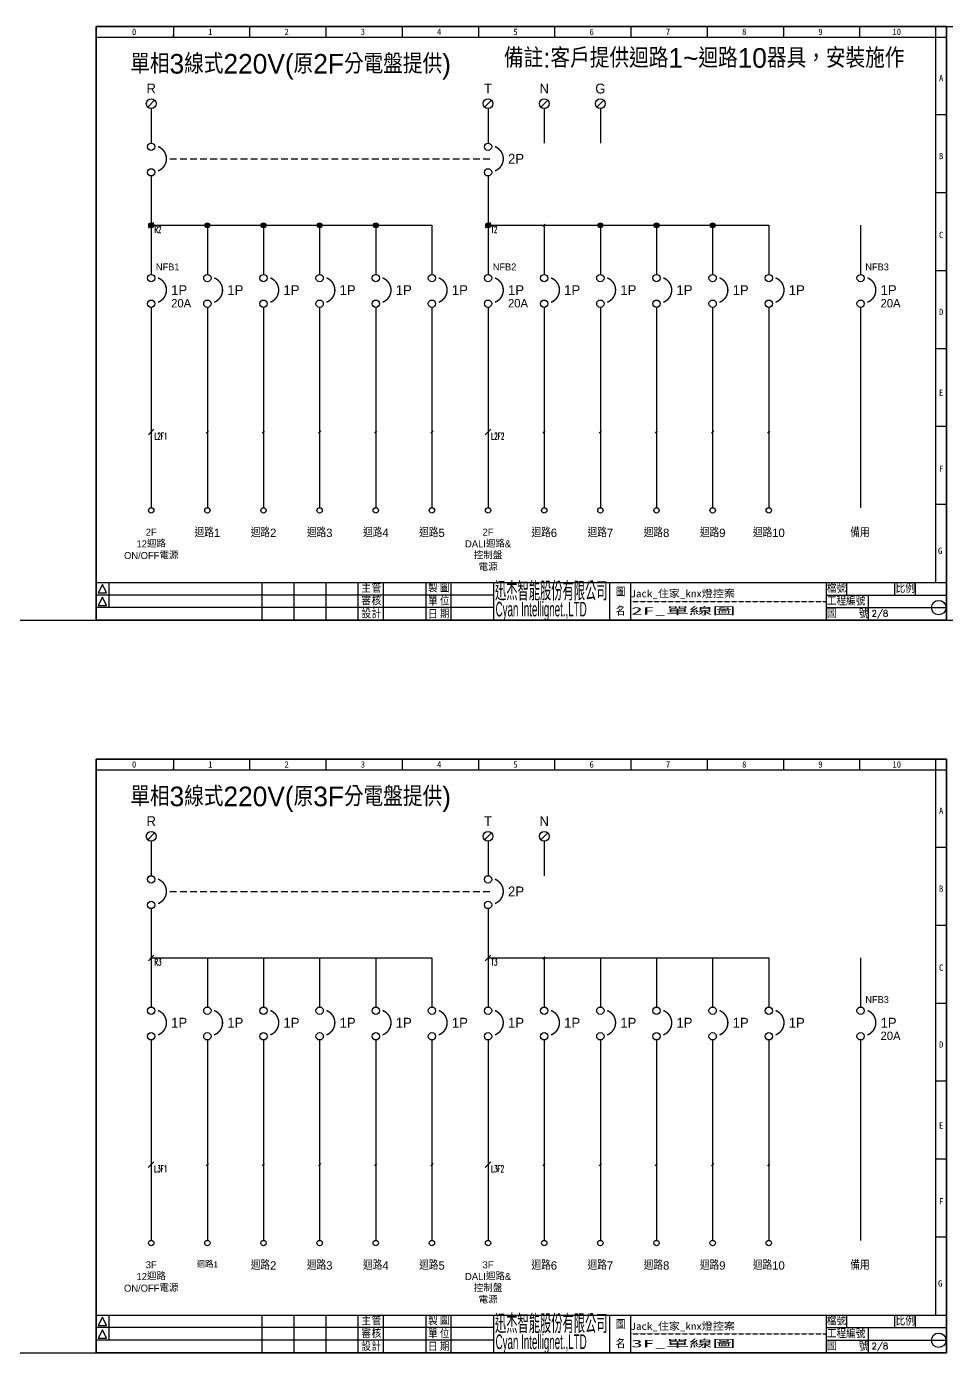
# Model space of a CAD drawing. Header units: millimetres. Extents: x 21506 to 58194, y 6783 to 13041.
# Drawn here: x 25842 to 30178, y 6783 to 13041 of the extents above; entities that cross this region are included whole.
import ezdxf
from ezdxf.enums import TextEntityAlignment as Align

# ---------------------------------------------------------------- set-up
doc = ezdxf.new("R2010")
doc.units = ezdxf.units.MM
doc.linetypes.add('DASH1', pattern=[1.5, 1, -0.5])
doc.linetypes.add('HIDDEN', pattern=[9.525, 6.35, -3.175])
for name, color, linetype in [('075KW40IMRV50U03AFO80B4B5', 7, 'Continuous'), ('5', 5, 'Continuous'), ('AHU新增', 7, 'Continuous'), ('DIM', 2, 'Continuous'), ('TEXT', 11, 'Continuous')]:
    doc.layers.add(name, color=color, linetype=linetype)
doc.styles.add('chineset', font='ds1.shx', dxfattribs={"bigfont": 'chineset.shx'})
doc.styles.add('LMP', font='COMPLEX', dxfattribs={"bigfont": 'LFP'})
doc.styles.get("Standard").update_dxf_attribs({"font": ''})
doc.styles.add('T2', font='simplex', dxfattribs={"bigfont": 'stsl'})
doc.styles.get('Standard').set_extended_font_data('MingLiU')
doc.dimstyles.new('ISO-25', dxfattribs={"dimtxt": 2.5, "dimasz": 2.5, "dimexe": 1.25, "dimexo": 0.625, "dimtad": 1, "dimtxsty": 'Standard', "dimcen": 2.5, "dimadec": 0, "dimazin": 0, "dimtfac": 1, "dimtmove": 0, "dimatfit": 3, "dimfxl": 1, "dimarcsym": 0})

# ---------------------------------------------------------------- blocks, each defined once
blk = doc.blocks.new('A$C547D4C11')
at = {"layer": 'AHU新增'}
h = blk.add_hatch(color=256, dxfattribs=at)
h.dxf.hatch_style = 1
h.paths.add_polyline_path([(6.9, 0, 1), (-6.9, 0, 1)])
blk.add_circle((0, 0), 6.9, dxfattribs=at)
blk = doc.blocks.new('*D52')
at = {"color": 0, "lineweight": -2}
for p, q in [((30178.5, 13041), (30488.4, 13041)), ((30487.1, 13038.5), (30487.1, 10243.5)), ((30178.5, 10241), (30488.4, 10241))]:
    blk.add_line(p, q, dxfattribs=at)
at = {"color": 0}
for points in [[(30487.5, 13038.5), (30486.7, 13038.5), (30487.1, 13041)], [(30486.7, 10243.5), (30487.5, 10243.5), (30487.1, 10241)]]:
    blk.add_solid(points, dxfattribs=at)
at = {"layer": 'Defpoints', "color": 0}
for p in [(30177.9, 13041), (30177.9, 10241), (30487.1, 10241)]:
    blk.add_point(p, dxfattribs=at)
at = {"color": 0, "insert": (30485.1, 11641), "char_height": 2.5, "attachment_point": 5, "rotation": 90}
blk.add_mtext('2800', dxfattribs=at)

msp = doc.modelspace()

# ---------------------------------------------------------------- linework, layer by layer
at = {"color": 7}
for p, q in [((30177.913, 13041.007), (26169.487, 13041.006)), ((26169.487, 13041.006), (26169.487, 10241.003)), ((26533.937, 13041.006), (26533.937, 12991.361)), ((26893.37, 13041.006), (26893.37, 12991.361)), ((27252.803, 13041.006), (27252.803, 12991.361)), ((27612.236, 13041.006), (27612.236, 12991.361)), ((27971.669, 13041.006), (27971.669, 12991.361)), ((28331.102, 13041.006), (28331.102, 12991.361)), ((28690.535, 13041.007), (28690.535, 12991.361)), ((29049.968, 13041.007), (29049.968, 12991.361)), ((29409.401, 13041.007), (29409.401, 12991.361)), ((29768.834, 13041.007), (29768.834, 12991.361)), ((30128.268, 10419.727), (30128.267, 13041.007)), ((30177.913, 13041.007), (30177.913, 10241.003)), ((26169.487, 12991.361), (30177.913, 12991.361)), ((26533.937, 12991.361), (26533.937, 13001.29)), ((30177.913, 12623.985), (30128.267, 12623.985)), ((30177.913, 12256.609), (30128.267, 12256.609)), ((30177.913, 11889.232), (30128.267, 11889.232)), ((30177.913, 11521.856), (30128.267, 11521.856)), ((30177.913, 11154.48), (30128.267, 11154.48)), ((30177.913, 10787.103), (30128.267, 10787.103)), ((26169.487, 10419.726), (30177.913, 10419.727)), ((26229.062, 10419.726), (26229.062, 10300.577)), ((26950.889, 10419.727), (26950.889, 10241.003)), ((27101.921, 10419.727), (27101.921, 10241.003)), ((27252.952, 10419.727), (27252.952, 10241.003)), ((27403.983, 10419.727), (27403.983, 10241.003)), ((27522.894, 10419.727), (27522.894, 10241.003)), ((27723.571, 10419.727), (27723.571, 10241.003)), ((27842.482, 10419.727), (27842.482, 10241.003)), ((28043.159, 10419.727), (28043.159, 10241.003)), ((28589.259, 10419.727), (28589.259, 10241.003)), ((28688.549, 10419.727), (28688.549, 10241.003)), ((29610.371, 10419.727), (29610.371, 10241.003)), ((29706.946, 10419.727), (29706.946, 10360.152)), ((29934.234, 10360.152), (29934.234, 10419.727)), ((30030.809, 10419.727), (30030.809, 10360.152)), ((28043.159, 10360.152), (26169.487, 10360.152)), ((29610.371, 10360.152), (30177.913, 10360.152)), ((29808.953, 10360.152), (29808.953, 10241.003)), ((28043.159, 10300.578), (26169.487, 10300.577)), ((29610.371, 10300.578), (30177.913, 10300.578)), ((26169.487, 10241.003), (30177.913, 10241.003)), ((28043.159, 10241.003), (28070.464, 10241.003)), ((30177.913, 9586.032), (26169.487, 9586.031)), ((26169.487, 9586.031), (26169.487, 6786.028)), ((26533.937, 9586.031), (26533.937, 9536.386)), ((26893.37, 9586.031), (26893.37, 9536.386)), ((27252.803, 9586.031), (27252.803, 9536.386)), ((27612.236, 9586.031), (27612.236, 9536.386)), ((27971.669, 9586.032), (27971.669, 9536.386)), ((28331.102, 9586.032), (28331.102, 9536.386)), ((28690.535, 9586.032), (28690.535, 9536.386)), ((29049.968, 9586.032), (29049.968, 9536.386)), ((29409.401, 9586.032), (29409.401, 9536.386)), ((29768.834, 9586.032), (29768.834, 9536.386)), ((30128.268, 6964.752), (30128.268, 9586.032)), ((30177.913, 9586.032), (30177.913, 6786.028)), ((26169.487, 9536.386), (30177.913, 9536.386)), ((26533.937, 9536.386), (26533.937, 9546.315)), ((30177.913, 9169.01), (30128.268, 9169.01)), ((30177.913, 8801.634), (30128.268, 8801.634)), ((30177.913, 8434.257), (30128.268, 8434.257)), ((30177.913, 8066.881), (30128.268, 8066.881)), ((30177.913, 7699.505), (30128.268, 7699.505)), ((30177.913, 7332.128), (30128.268, 7332.128)), ((26169.487, 6964.752), (30177.913, 6964.752)), ((26229.062, 6964.752), (26229.062, 6845.602)), ((26950.89, 6964.752), (26950.89, 6786.028)), ((27101.921, 6964.752), (27101.921, 6786.028)), ((27252.952, 6964.752), (27252.952, 6786.028)), ((27403.984, 6964.752), (27403.984, 6786.028)), ((27522.894, 6964.752), (27522.894, 6786.028)), ((27723.571, 6964.752), (27723.571, 6786.028)), ((27842.482, 6964.752), (27842.482, 6786.028)), ((28043.159, 6964.752), (28043.159, 6786.028)), ((28589.259, 6964.752), (28589.259, 6786.028)), ((28688.55, 6964.752), (28688.55, 6786.028)), ((29610.372, 6964.752), (29610.372, 6786.028)), ((29706.946, 6964.752), (29706.946, 6905.177)), ((29934.235, 6905.177), (29934.235, 6964.752)), ((30030.809, 6964.752), (30030.809, 6905.177)), ((28043.159, 6905.177), (26169.487, 6905.177)), ((29610.372, 6905.177), (30177.913, 6905.177)), ((29808.953, 6905.177), (29808.953, 6786.028)), ((28043.159, 6845.603), (26169.487, 6845.602)), ((29610.372, 6845.603), (30177.913, 6845.603)), ((26169.487, 6786.028), (30177.913, 6786.028)), ((28043.159, 6786.028), (28070.464, 6786.028))]:
    msp.add_line(p, q, dxfattribs=at)
for p, q in [((26169.487, 13041.006), (30177.913, 13041.006)), ((26169.487, 10241.003), (26169.487, 13041.006)), ((30177.913, 13041.006), (30177.913, 10241.003)), ((30177.913, 10241.003), (30177.913, 13041.006)), ((26429.573, 12335.283), (26429.573, 11872.171)), ((26429.573, 12335.283), (26429.573, 12103.727)), ((28017.383, 12335.283), (28017.383, 12103.727)), ((26429.573, 12103.727), (26694.208, 12103.727)), ((26694.208, 12103.727), (26958.843, 12103.727)), ((26958.843, 12103.727), (27223.478, 12103.727)), ((27223.478, 12103.727), (27488.113, 12103.727)), ((27488.113, 12103.727), (27752.748, 12103.727)), ((28017.383, 12103.727), (28282.018, 12103.727)), ((28282.018, 12103.727), (28546.653, 12103.727)), ((28546.653, 12103.727), (28811.288, 12103.727)), ((28811.288, 12103.727), (29075.923, 12103.727)), ((29075.923, 12103.727), (29340.558, 12103.727)), ((25514.515, 10241.002), (26169.487, 10241.003)), ((30177.913, 10241.003), (26169.487, 10241.003)), ((30177.913, 10241.003), (30832.885, 10241.003)), ((26169.487, 9586.031), (30177.913, 9586.031)), ((26169.487, 6786.028), (26169.487, 9586.031)), ((30177.913, 9586.031), (30177.913, 6786.028)), ((30177.913, 6786.028), (30177.913, 9586.031)), ((26429.574, 8880.308), (26429.574, 8417.196)), ((26429.574, 8880.308), (26429.574, 8648.752)), ((28017.384, 8880.308), (28017.384, 8648.752)), ((26429.574, 8648.752), (26694.209, 8648.752)), ((26694.209, 8648.752), (26958.844, 8648.752)), ((26958.844, 8648.752), (27223.479, 8648.752)), ((27223.479, 8648.752), (27488.114, 8648.752)), ((27488.114, 8648.752), (27752.749, 8648.752)), ((28017.384, 8648.752), (28282.019, 8648.752)), ((28282.019, 8648.752), (28546.654, 8648.752)), ((28546.654, 8648.752), (28811.289, 8648.752)), ((28811.289, 8648.752), (29075.923, 8648.752)), ((29075.923, 8648.752), (29340.558, 8648.752)), ((25514.516, 6786.027), (26169.487, 6786.028)), ((30177.913, 6786.028), (26169.487, 6786.028))]:
    msp.add_line(p, q)
at = {"linetype": 'HIDDEN', "ltscale": 5}
for p, q in [((26517.711, 12417.545), (28027.257, 12417.545)), ((26517.711, 8962.57), (28027.257, 8962.57))]:
    msp.add_line(p, q, dxfattribs=at)
at = {"color": 7, "linetype": 'DASH1'}
for p, q in [((28688.549, 10330.365), (29610.371, 10330.365)), ((28688.55, 6875.39), (29610.372, 6875.39))]:
    msp.add_line(p, q, dxfattribs=at)
at = {"color": 7}
for points in [[(26179.416, 10370.081), (26219.133, 10370.081), (26199.274, 10409.797)], [(26179.416, 10310.506), (26219.133, 10310.506), (26199.274, 10350.223)], [(26179.416, 6915.106), (26219.133, 6915.106), (26199.275, 6954.822)], [(26179.416, 6855.532), (26219.133, 6855.532), (26199.275, 6895.248)]]:
    msp.add_lwpolyline(points, close=True, dxfattribs=at)
for centre in [(26429.573, 10759.18), (26694.208, 10759.18), (26958.843, 10759.18), (27223.478, 10759.18), (27488.113, 10759.18), (27752.748, 10759.18), (28017.383, 10759.18), (28282.018, 10759.18), (28546.653, 10759.18), (28811.288, 10759.18), (29075.923, 10759.18), (29340.558, 10759.18), (26429.574, 7304.205), (26694.209, 7304.205), (26958.844, 7304.205), (27223.479, 7304.205), (27488.114, 7304.205), (27752.749, 7304.205), (28017.384, 7304.205), (28282.019, 7304.205), (28546.654, 7304.205), (28811.289, 7304.205), (29075.923, 7304.205), (29340.558, 7304.205)]:
    msp.add_circle(centre, 12.653)
at = {"layer": '075KW40IMRV50U03AFO80B4B5', "color": 0}
for centre in [(30141.525, 10300.578), (30141.526, 6845.603)]:
    msp.add_circle(centre, 34.075, dxfattribs=at)
at = {"layer": 'AHU新增'}
for p, q in [((26694.208, 12103.727), (26694.208, 11872.171)), ((26958.843, 12103.727), (26958.843, 11872.171)), ((27223.478, 12103.727), (27223.478, 11872.171)), ((27488.113, 12103.727), (27488.113, 11872.171)), ((27752.748, 12103.727), (27752.748, 11872.171)), ((28017.383, 12103.727), (28017.383, 11872.171)), ((28282.018, 12103.727), (28282.018, 11872.171)), ((28546.653, 12103.727), (28546.653, 11872.171)), ((28811.288, 12103.727), (28811.288, 11872.171)), ((29075.923, 12103.727), (29075.923, 11872.171)), ((29340.558, 12103.727), (29340.558, 11872.171)), ((29773.365, 12103.727), (29773.365, 11872.171)), ((26694.208, 11716.82), (26694.208, 10771.833)), ((26958.843, 11716.82), (26958.843, 10771.833)), ((27223.478, 11716.82), (27223.478, 10771.833)), ((27488.113, 11716.82), (27488.113, 10771.833)), ((27752.748, 11716.82), (27752.748, 10771.833)), ((28017.383, 11716.82), (28017.383, 10771.833)), ((28546.653, 11716.82), (28546.653, 10771.833)), ((28811.288, 11716.82), (28811.288, 10771.833)), ((29075.923, 11716.82), (29075.923, 10771.833)), ((29340.558, 11716.82), (29340.558, 10771.833)), ((29773.365, 11716.82), (29773.365, 10771.833)), ((26694.209, 8648.752), (26694.209, 8417.196)), ((26958.844, 8648.752), (26958.844, 8417.196)), ((27223.479, 8648.752), (27223.479, 8417.196)), ((27488.114, 8648.752), (27488.114, 8417.196)), ((27752.749, 8648.752), (27752.749, 8417.196)), ((28017.384, 8648.752), (28017.384, 8417.196)), ((28282.019, 8648.752), (28282.019, 8417.196)), ((28546.654, 8648.752), (28546.654, 8417.196)), ((28811.289, 8648.752), (28811.289, 8417.196)), ((29075.923, 8648.752), (29075.923, 8417.196)), ((29340.558, 8648.752), (29340.558, 8417.196)), ((29773.366, 8648.752), (29773.366, 8417.196)), ((26694.209, 8261.845), (26694.209, 7316.858)), ((26958.844, 8261.845), (26958.844, 7316.858)), ((27223.479, 8261.845), (27223.479, 7316.858)), ((27488.114, 8261.845), (27488.114, 7316.858)), ((27752.749, 8261.845), (27752.749, 7316.858)), ((28017.384, 8261.845), (28017.384, 7316.858)), ((28546.654, 8261.845), (28546.654, 7316.858)), ((28811.289, 8261.845), (28811.289, 7316.858)), ((29075.923, 8261.845), (29075.923, 7316.858)), ((29340.558, 8261.845), (29340.558, 7316.858)), ((29773.366, 8261.845), (29773.366, 7316.858))]:
    msp.add_line(p, q, dxfattribs=at)
at = {"layer": 'DIM', "color": 0}
for p, q in [((26445.84, 12693.825), (26413.307, 12661.292)), ((28033.65, 12693.825), (28001.117, 12661.292)), ((28298.285, 12693.825), (28265.752, 12661.292)), ((28562.92, 12693.825), (28530.387, 12661.292)), ((26445.84, 9238.85), (26413.307, 9206.317)), ((28033.65, 9238.85), (28001.117, 9206.317)), ((28298.285, 9238.85), (28265.752, 9206.317))]:
    msp.add_line(p, q, dxfattribs=at)
for centre in [(26429.573, 12677.559), (28017.383, 12677.559), (28282.018, 12677.559), (28546.653, 12677.559), (26429.574, 9222.584), (28017.384, 9222.584), (28282.019, 9222.584)]:
    msp.add_circle(centre, 23.004, dxfattribs=at)
at = {"layer": 'TEXT', "color": 0}
for p, q in [((26429.573, 12654.554), (26429.573, 12491.522)), ((28017.383, 12654.554), (28017.383, 12491.522)), ((28282.018, 12654.554), (28282.018, 12491.522)), ((28546.653, 12654.554), (28546.653, 12491.522)), ((26424.421, 12098.575), (26434.81, 12108.963)), ((28012.231, 12098.575), (28022.62, 12108.963)), ((28276.866, 12098.575), (28287.255, 12108.963)), ((26429.573, 11716.82), (26429.573, 10771.833)), ((28282.018, 11716.82), (28282.018, 10771.833)), ((26424.421, 11123.441), (26434.81, 11133.829)), ((26689.056, 11123.441), (26699.445, 11133.829)), ((26953.691, 11123.441), (26964.08, 11133.829)), ((27218.326, 11123.441), (27228.715, 11133.829)), ((27482.961, 11123.441), (27493.35, 11133.829)), ((27747.596, 11123.441), (27757.985, 11133.829)), ((28012.231, 11123.441), (28022.62, 11133.829)), ((28276.866, 11123.441), (28287.255, 11133.829)), ((28541.501, 11123.441), (28551.89, 11133.829)), ((28806.136, 11123.441), (28816.525, 11133.829)), ((29070.771, 11123.441), (29081.159, 11133.829)), ((29335.406, 11123.441), (29345.794, 11133.829)), ((26429.574, 9199.579), (26429.574, 9036.547)), ((28017.384, 9199.579), (28017.384, 9036.547)), ((28282.019, 9199.579), (28282.019, 9036.547)), ((26424.422, 8643.6), (26434.81, 8653.988)), ((28012.232, 8643.6), (28022.62, 8653.988)), ((28276.866, 8643.6), (28287.255, 8653.988)), ((26429.574, 8261.845), (26429.574, 7316.858)), ((28282.019, 8261.845), (28282.019, 7316.858)), ((26424.422, 7668.466), (26434.81, 7678.854)), ((26689.057, 7668.466), (26699.445, 7678.854)), ((26953.692, 7668.466), (26964.08, 7678.854)), ((27218.327, 7668.466), (27228.715, 7678.854)), ((27482.962, 7668.466), (27493.35, 7678.854)), ((27747.597, 7668.466), (27757.985, 7678.854)), ((28012.232, 7668.466), (28022.62, 7678.854)), ((28276.866, 7668.466), (28287.255, 7678.854)), ((28541.501, 7668.466), (28551.89, 7678.854)), ((28806.136, 7668.466), (28816.525, 7678.854)), ((29070.771, 7668.466), (29081.16, 7678.854)), ((29335.406, 7668.466), (29345.795, 7678.854))]:
    msp.add_line(p, q, dxfattribs=at)
at = {"layer": 'TEXT'}
for p, q in [((26442.648, 12116.802), (26416.491, 12090.645)), ((28030.458, 12116.802), (28004.301, 12090.645)), ((26442.648, 11141.668), (26416.491, 11115.511)), ((28030.458, 11141.668), (28004.301, 11115.511)), ((26442.648, 8661.827), (26416.492, 8635.67)), ((28030.458, 8661.827), (28004.301, 8635.67)), ((26441.962, 7686.711), (26415.805, 7660.554)), ((28029.774, 7686.711), (28003.617, 7660.554))]:
    msp.add_line(p, q, dxfattribs=at)
at = {"layer": 'TEXT', "color": 0, "const_width": 6.571}
for points in [[(26461.663, 12359.971, 0.68599434), (26461.663, 12475.118, 0.68599434)], [(28049.473, 12359.971, 0.68599434), (28049.473, 12475.118, 0.68599434)], [(26461.663, 11740.621, 0.68599434), (26461.663, 11855.768, 0.68599434)], [(26726.298, 11740.621, 0.68599434), (26726.298, 11855.768, 0.68599434)], [(26990.933, 11740.621, 0.68599434), (26990.933, 11855.768, 0.68599434)], [(27255.568, 11740.621, 0.68599434), (27255.568, 11855.768, 0.68599434)], [(27520.203, 11740.621, 0.68599434), (27520.203, 11855.768, 0.68599434)], [(27784.838, 11740.621, 0.68599434), (27784.838, 11855.768, 0.68599434)], [(28049.473, 11740.621, 0.68599434), (28049.473, 11855.768, 0.68599434)], [(28314.108, 11740.621, 0.68599434), (28314.108, 11855.768, 0.68599434)], [(28578.743, 11740.621, 0.68599434), (28578.743, 11855.768, 0.68599434)], [(28843.378, 11740.621, 0.68599434), (28843.378, 11855.768, 0.68599434)], [(29108.013, 11740.621, 0.68599434), (29108.013, 11855.768, 0.68599434)], [(29372.648, 11740.621, 0.68599434), (29372.648, 11855.768, 0.68599434)], [(29805.455, 11740.621, 0.68599434), (29805.455, 11855.768, 0.68599434)], [(26461.664, 8904.996, 0.68599434), (26461.664, 9020.143, 0.68599434)], [(28049.473, 8904.996, 0.68599434), (28049.473, 9020.143, 0.68599434)], [(26461.664, 8285.646, 0.68599434), (26461.664, 8400.793, 0.68599434)], [(26726.299, 8285.646, 0.68599434), (26726.299, 8400.793, 0.68599434)], [(26990.934, 8285.646, 0.68599434), (26990.934, 8400.793, 0.68599434)], [(27255.568, 8285.646, 0.68599434), (27255.568, 8400.793, 0.68599434)], [(27520.203, 8285.646, 0.68599434), (27520.203, 8400.793, 0.68599434)], [(27784.838, 8285.646, 0.68599434), (27784.838, 8400.793, 0.68599434)], [(28049.473, 8285.646, 0.68599434), (28049.473, 8400.793, 0.68599434)], [(28314.108, 8285.646, 0.68599434), (28314.108, 8400.793, 0.68599434)], [(28578.743, 8285.646, 0.68599434), (28578.743, 8400.793, 0.68599434)], [(28843.378, 8285.646, 0.68599434), (28843.378, 8400.793, 0.68599434)], [(29108.013, 8285.646, 0.68599434), (29108.013, 8400.793, 0.68599434)], [(29372.648, 8285.646, 0.68599434), (29372.648, 8400.793, 0.68599434)], [(29805.455, 8285.646, 0.68599434), (29805.455, 8400.793, 0.68599434)]]:
    msp.add_lwpolyline(points, format="xyb", dxfattribs=at)
at = {"layer": 'TEXT', "color": 0}
for centre in [(26429.573, 12474.26), (28017.383, 12474.26), (26429.573, 12353.432), (28017.383, 12353.432), (26429.573, 11854.91), (26694.208, 11854.91), (26958.843, 11854.91), (27223.478, 11854.91), (27488.113, 11854.91), (27752.748, 11854.91), (28017.383, 11854.91), (28282.018, 11854.91), (28546.653, 11854.91), (28811.288, 11854.91), (29075.923, 11854.91), (29340.558, 11854.91), (29773.365, 11854.91), (26429.573, 11734.081), (26694.208, 11734.081), (26958.843, 11734.081), (27223.478, 11734.081), (27488.113, 11734.081), (27752.748, 11734.081), (28017.383, 11734.081), (28282.018, 11734.081), (28546.653, 11734.081), (28811.288, 11734.081), (29075.923, 11734.081), (29340.558, 11734.081), (29773.365, 11734.081), (26429.574, 9019.285), (28017.384, 9019.285), (26429.574, 8898.457), (28017.384, 8898.457), (26429.574, 8399.935), (26694.209, 8399.935), (26958.844, 8399.935), (27223.479, 8399.935), (27488.114, 8399.935), (27752.749, 8399.935), (28017.384, 8399.935), (28282.019, 8399.935), (28546.654, 8399.935), (28811.289, 8399.935), (29075.923, 8399.935), (29340.558, 8399.935), (29773.366, 8399.935), (26429.574, 8279.106), (26694.209, 8279.106), (26958.844, 8279.106), (27223.479, 8279.106), (27488.114, 8279.106), (27752.749, 8279.106), (28017.384, 8279.106), (28282.019, 8279.106), (28546.654, 8279.106), (28811.289, 8279.106), (29075.923, 8279.106), (29340.558, 8279.106), (29773.366, 8279.106)]:
    msp.add_circle(centre, 17.261, dxfattribs=at)

# ---------------------------------------------------------------- block references
at = {"layer": 'AHU新增', "xscale": 1.676727172737619, "yscale": 1.676727172737619, "zscale": 1.676727172737619}
for p in [(26429.573, 12103.727), (26694.208, 12103.727), (26958.843, 12103.727), (27223.478, 12103.727), (27488.113, 12103.727), (28017.383, 12103.727), (28546.653, 12103.727), (28811.288, 12103.727), (29075.923, 12103.727)]:
    msp.add_blockref('A$C547D4C11', p, dxfattribs=at)

# ---------------------------------------------------------------- texts
at = {"color": 7}
for s, rotation, oblique, p in [('0', 0.0001175, 359.9999999, (26349.203, 13001.29)), ('1', 0.0001178, 0.0000002, (26708.636, 13001.29)), ('2', 0.0001178, 0.0000002, (27068.069, 13001.29)), ('3', 0.0001175, 359.9999999, (27427.503, 13001.29)), ('4', 0.0001175, 359.9999999, (27786.936, 13001.29)), ('0', 0.0001175, 359.9999999, (26349.204, 9546.315)), ('1', 0.0001178, 0.0000002, (26708.637, 9546.315)), ('2', 0.0001178, 0.0000002, (27068.07, 9546.315)), ('3', 0.0001175, 359.9999999, (27427.503, 9546.315)), ('4', 0.0001175, 359.9999999, (27786.936, 9546.315))]:
    msp.add_text(s, height=29.787, rotation=rotation, dxfattribs=dict(at, oblique=oblique)).set_placement(p, align=Align.CENTER)
at = {"color": 7, "width": 1}
for s, height, rotation, oblique, p in [('5', 29.787, 0.0001175, 359.9999999, (28146.369, 13001.29)), ('6', 29.787, 0.0001175, 359.9999999, (28505.802, 13001.29)), ('7', 29.787, 0.0001178, 0.0000002, (28865.235, 13001.29)), ('8', 29.787, 0.0001178, 0.0000002, (29224.668, 13001.29)), ('9', 29.787, 0.0001178, 0.0000002, (29584.101, 13001.29)), ('10', 29.7873, 0.0001178, 0.0000002, (29943.534, 13001.29)), ('5', 29.787, 0.0001175, 359.9999999, (28146.369, 9546.315)), ('6', 29.787, 0.0001175, 359.9999999, (28505.802, 9546.315)), ('7', 29.787, 0.0001178, 0.0000002, (28865.235, 9546.315)), ('8', 29.787, 0.0001178, 0.0000002, (29224.668, 9546.315)), ('9', 29.787, 0.0001178, 0.0000002, (29584.101, 9546.315)), ('10', 29.7873, 0.0001178, 0.0000002, (29943.534, 9546.315))]:
    msp.add_text(s, height=height, rotation=rotation, dxfattribs=dict(at, oblique=oblique)).set_placement(p, align=Align.CENTER)
for s, rotation, oblique, p in [('A', 0.0001178, 0.0000002, (30153.09, 12797.744)), ('B', 0.0001178, 0.0000002, (30153.09, 12430.368)), ('C', 0.0001176, 360, (30153.09, 12058.027)), ('D', 0.0001176, 360, (30153.09, 11695.615)), ('E', 0.0001176, 360, (30153.09, 11313.345)), ('A', 0.0001178, 0.0000002, (30153.09, 9342.769)), ('B', 0.0001178, 0.0000002, (30153.09, 8975.393)), ('C', 0.0001176, 360, (30153.09, 8603.052)), ('D', 0.0001176, 360, (30153.09, 8240.64)), ('E', 0.0001176, 360, (30153.09, 7858.37))]:
    msp.add_text(s, height=29.787, rotation=rotation, dxfattribs=dict(at, oblique=oblique)).set_placement(p, align=Align.MIDDLE)
for s, p in [('F', (30153.09, 10955.898)), ('G', (30148.126, 10568.663)), ('F', (30153.09, 7500.923)), ('G', (30148.126, 7113.688))]:
    msp.add_text(s, height=29.787, rotation=0.0001176, dxfattribs=at).set_placement(p, align=Align.MIDDLE)
at = {"color": 7, "style": 'T2'}
for s, height, p in [('主', 37.731, (27419.93, 10371.255)), ('管', 37.731, (27468.375, 10371.255)), ('製', 37.731, (27734.304, 10372.823)), ('圖', 37.731, (27789.567, 10373.191)), ('審', 37.731, (27419.938, 10311.773)), ('核', 37.731, (27468.524, 10312.542)), ('單', 37.731, (27734.384, 10310.877)), ('位', 37.731, (27789.97, 10310.877)), ('計', 37.731, (27468.14, 10250.965)), ('日', 37.731, (27734.392, 10249.401)), ('期', 37.731, (27790.144, 10250.542)), ('2/8', 29.4737, (29825.218, 10258.465)), ('主', 37.731, (27419.93, 6916.28)), ('管', 37.731, (27468.375, 6916.28)), ('製', 37.731, (27734.305, 6917.848)), ('圖', 37.731, (27789.567, 6918.216)), ('審', 37.731, (27419.939, 6856.798)), ('核', 37.731, (27468.525, 6857.567)), ('單', 37.731, (27734.384, 6855.902)), ('位', 37.731, (27789.971, 6855.902)), ('計', 37.731, (27468.141, 6795.99)), ('日', 37.731, (27734.393, 6794.426)), ('期', 37.731, (27790.144, 6795.567)), ('2/8', 29.4737, (29825.218, 6803.49))]:
    msp.add_text(s, height=height, rotation=0.0001176, dxfattribs=at).set_placement(p)
at = {"color": 7, "style": 'T2', "oblique": 360, "width": 1}
for s, p in [('圖', (28619.419, 10354.369)), ('號', (29765.467, 10251.911)), ('圖', (28619.419, 6899.394)), ('號', (29765.467, 6796.936))]:
    msp.add_text(s, height=37.731, rotation=0.0001176, dxfattribs=at).set_placement(p)
at = {"color": 7}
for s, height, width, p, p2 in [('Jack_住家_knx燈控案', 34.78567, 1.000741, (28688.549, 10349.55), (29180.767, 10350.3)), ('2F_單線圖', 34.7857, 2.112676, (28691.914, 10267.683), (29184.131, 10268.434)), ('Jack_住家_knx燈控案', 34.78567, 1.000741, (28688.55, 6894.575), (29180.767, 6895.325)), ('3F_單線圖', 34.7857, 2.112676, (28691.914, 6812.708), (29184.131, 6813.459))]:
    msp.add_text(s, height=height, rotation=0.0873196, dxfattribs=dict(at, width=width)).set_placement(p, p2, align=Align.FIT)
at = {"color": 7, "style": 'T2', "width": 1}
for s, height, p in [('檔號', 37.7305, (29613.973, 10371.887)), ('比', 39.716, (29938.137, 10370.228)), ('例', 39.716, (29984.106, 10370.228)), ('工程編號', 37.7305, (29614.321, 10311.302)), ('名', 37.731, (28619.035, 10263.498)), ('圖', 37.731, (29614.121, 10252.679)), ('檔號', 37.7305, (29613.974, 6916.912)), ('比', 39.716, (29938.138, 6915.254)), ('例', 39.716, (29984.106, 6915.254)), ('工程編號', 37.7305, (29614.321, 6856.327)), ('名', 37.731, (28619.035, 6808.523)), ('圖', 37.731, (29614.122, 6797.704))]:
    msp.add_text(s, height=height, rotation=0.0001176, dxfattribs=at).set_placement(p)
at = {"color": 7, "style": 'T2', "oblique": 360}
for p in [(27419.938, 10250.965), (27419.939, 6795.99)]:
    msp.add_text('設', height=37.731, rotation=0.0001176, dxfattribs=at).set_placement(p)
at = {"color": 1, "char_height": 92.62224, "width": 1965.14281, "attachment_point": 4}
for s, insert in [('{\\Fds1.shx,chineset.shx|c136;單相3線式220V(原2F分電盤提供)}', (26330.917, 12851.339)), ('{\\Fds1.shx,chineset.shx|c136;單相3線式220V(原3F分電盤提供)}', (26330.918, 9396.364))]:
    msp.add_mtext(s, dxfattribs=dict(at, insert=insert))
at = {"color": 3, "insert": (28091.89, 12892.147), "char_height": 92.62224, "width": 2163.34197, "attachment_point": 4}
msp.add_mtext('{\\Fds1.shx,chineset.shx|c136;備註:客戶提供迴路1~迴路10器具，安裝施作}', dxfattribs=at)
at = {"color": 2, "attachment_point": 2}
for s, insert, char_height, width in [('{\\Fds1.shx,chineset.shx|c136;\\C0;2F\\P12迴路\\PON/OFF電源}', (26429.573, 10673.133), 33.07937, 261.23195), ('{\\Fds1.shx,chineset.shx|c136;\\C0;迴路1}', (26694.208, 10673.133), 39.69525, 261.23195), ('{\\Fds1.shx,chineset.shx|c136;\\C0;迴路2}', (26958.843, 10673.133), 39.69525, 261.23195), ('{\\Fds1.shx,chineset.shx|c136;\\C0;迴路3}', (27223.478, 10673.133), 39.69525, 261.23195), ('{\\Fds1.shx,chineset.shx|c136;\\C0;迴路4}', (27488.113, 10673.133), 39.69525, 261.23195), ('{\\Fds1.shx,chineset.shx|c136;\\C0;迴路5}', (27752.748, 10673.133), 39.69525, 261.23195), ('{\\Fds1.shx,chineset.shx|c136;\\C0;2F\\PDALI迴路&\\P控制盤\\P電源}', (28017.383, 10673.133), 33.07937, 261.23195), ('{\\Fds1.shx,chineset.shx|c136;\\C0;迴路6}', (28282.018, 10673.133), 39.69525, 261.23195), ('{\\Fds1.shx,chineset.shx|c136;\\C0;迴路7}', (28546.653, 10673.133), 39.69525, 261.23195), ('{\\Fds1.shx,chineset.shx|c136;\\C0;迴路8}', (28811.288, 10673.133), 39.69525, 261.23195), ('{\\Fds1.shx,chineset.shx|c136;\\C0;迴路9}', (29075.923, 10673.133), 39.69525, 261.23195), ('{\\Fds1.shx,chineset.shx|c136;\\C0;迴路10}', (29340.558, 10673.133), 39.69525, 261.23195), ('{\\Fds1,chineset|c136;\\C0;備用}', (29770.255, 10673.133), 39.69525, 261.23195), ('{\\Fds1.shx,chineset.shx|c136;\\C0;3F\\P12迴路\\PON/OFF電源}', (26429.574, 7218.158), 33.07937, 261.23195), ('{\\Fds1.shx,chineset.shx|c136;\\C0;迴路1 }', (26694.209, 7218.158), 29.10985, 291.55101), ('{\\Fds1.shx,chineset.shx|c136;\\C0;迴路2}', (26958.844, 7218.158), 39.69525, 261.23195), ('{\\Fds1.shx,chineset.shx|c136;\\C0;迴路3}', (27223.479, 7218.158), 39.69525, 261.23195), ('{\\Fds1.shx,chineset.shx|c136;\\C0;迴路4}', (27488.114, 7218.158), 39.69525, 261.23195), ('{\\Fds1.shx,chineset.shx|c136;\\C0;迴路5}', (27752.749, 7218.158), 39.69525, 261.23195), ('{\\Fds1.shx,chineset.shx|c136;\\C0;3F\\PDALI迴路&\\P控制盤\\P電源}', (28017.384, 7218.158), 33.07937, 261.23195), ('{\\Fds1.shx,chineset.shx|c136;\\C0;迴路6}', (28282.019, 7218.158), 39.69525, 261.23195), ('{\\Fds1.shx,chineset.shx|c136;\\C0;迴路7}', (28546.654, 7218.158), 39.69525, 261.23195), ('{\\Fds1.shx,chineset.shx|c136;\\C0;迴路8}', (28811.289, 7218.158), 39.69525, 261.23195), ('{\\Fds1.shx,chineset.shx|c136;\\C0;迴路9}', (29075.923, 7218.158), 39.69525, 261.23195), ('{\\Fds1.shx,chineset.shx|c136;\\C0;迴路10}', (29340.558, 7218.158), 39.69525, 261.23195), ('{\\Fds1,chineset|c136;\\C0;備用}', (29770.256, 7218.158), 39.69525, 261.23195)]:
    msp.add_mtext(s, dxfattribs=dict(at, insert=insert, char_height=char_height, width=width))
at = {"layer": '5', "color": 0, "style": 'LMP', "width": 0.5}
for s, p in [('R2', (26444.386, 12084.246)), ('T2', (28032.196, 12084.246)), ('L2F1', (26444.386, 11109.113)), ('L2F2', (28032.196, 11109.113)), ('R3', (26444.387, 8629.272)), ('T3', (28032.196, 8629.272)), ('L3F1', (26443.7, 7654.156)), ('L3F2', (28031.512, 7654.156))]:
    msp.add_text(s, height=31.3883, rotation=0.0000062, dxfattribs=at).set_placement(p, align=Align.MIDDLE_LEFT)
at = {"layer": 'TEXT', "color": 0, "style": 'chineset'}
for s, p in [('R', (26429.571, 12748.649)), ('T', (28017.381, 12748.649)), ('N', (28282.016, 12748.649)), ('G', (28546.651, 12748.649)), ('R', (26429.571, 9293.674)), ('T', (28017.381, 9293.674)), ('N', (28282.016, 9293.674))]:
    msp.add_text(s, height=46.311, dxfattribs=at).set_placement(p, align=Align.MIDDLE)
for s, height, p in [('2P', 46.3111, (28111.262, 12417.545)), ('1P', 46.3111, (26523.452, 11798.195)), ('1P', 46.3111, (26788.087, 11798.195)), ('1P', 46.3111, (27052.722, 11798.195)), ('1P', 46.3111, (27317.357, 11798.195)), ('1P', 46.3111, (27581.992, 11798.195)), ('1P', 46.3111, (27846.627, 11798.195)), ('1P', 46.3111, (28111.262, 11798.195)), ('1P', 46.3111, (28375.897, 11798.195)), ('1P', 46.3111, (28640.532, 11798.195)), ('1P', 46.3111, (28905.167, 11798.195)), ('1P', 46.3111, (29169.802, 11798.195)), ('1P', 46.3111, (29434.437, 11798.195)), ('1P', 46.3111, (29867.244, 11798.195)), ('20A', 39.6952, (26523.452, 11736.263)), ('20A', 39.6952, (28111.262, 11736.263)), ('20A', 39.6952, (29867.244, 11736.263)), ('2P', 46.3111, (28111.262, 8962.57)), ('1P', 46.3111, (26523.452, 8343.22)), ('1P', 46.3111, (26788.087, 8343.22)), ('1P', 46.3111, (27052.722, 8343.22)), ('1P', 46.3111, (27317.357, 8343.22)), ('1P', 46.3111, (27581.992, 8343.22)), ('1P', 46.3111, (27846.627, 8343.22)), ('1P', 46.3111, (28111.262, 8343.22)), ('1P', 46.3111, (28375.897, 8343.22)), ('1P', 46.3111, (28640.532, 8343.22)), ('1P', 46.3111, (28905.167, 8343.22)), ('1P', 46.3111, (29169.802, 8343.22)), ('1P', 46.3111, (29434.437, 8343.22)), ('1P', 46.3111, (29867.244, 8343.22)), ('20A', 39.6952, (29867.244, 8281.288))]:
    msp.add_text(s, height=height, dxfattribs=at).set_placement(p, align=Align.MIDDLE_LEFT)
at = {"layer": 'TEXT', "color": 1, "style": 'chineset'}
for s, p in [('NFB1', (26451.879, 11907.361)), ('NFB2', (28039.689, 11907.361)), ('NFB3', (29795.671, 11907.361)), ('NFB3', (29795.672, 8452.386))]:
    msp.add_text(s, height=32.4178, dxfattribs=at).set_placement(p, align=Align.MIDDLE_LEFT)
at = {"layer": 'TEXT', "color": 7, "style": 'chineset'}
for s, height, width, p in [('迅杰智能股份有限公司', 88.4212, 0.6, (28050.053, 10334.058)), ('Cyan Intellignet.,LTD', 68.77201, 0.5, (28052.83, 10259.173)), ('迅杰智能股份有限公司', 88.4212, 0.6, (28050.053, 6879.083)), ('Cyan Intellignet.,LTD', 68.77201, 0.5, (28052.831, 6804.198))]:
    msp.add_text(s, height=height, rotation=0.0001176, dxfattribs=dict(at, width=width)).set_placement(p)

# ---------------------------------------------------------------- dimensions: what is measured, and where the dimension line sits
dim = msp.add_linear_dim(base=(30487.118, 10241.003), p1=(30177.913, 13041.006), p2=(30177.913, 10241.003), angle=90, dimstyle='ISO-25')
dim.commit()
dim.dimension.update_dxf_attribs({"geometry": '*D52', "text_midpoint": (30485.101, 11641.005)})

doc.saveas('drawing.dxf')
